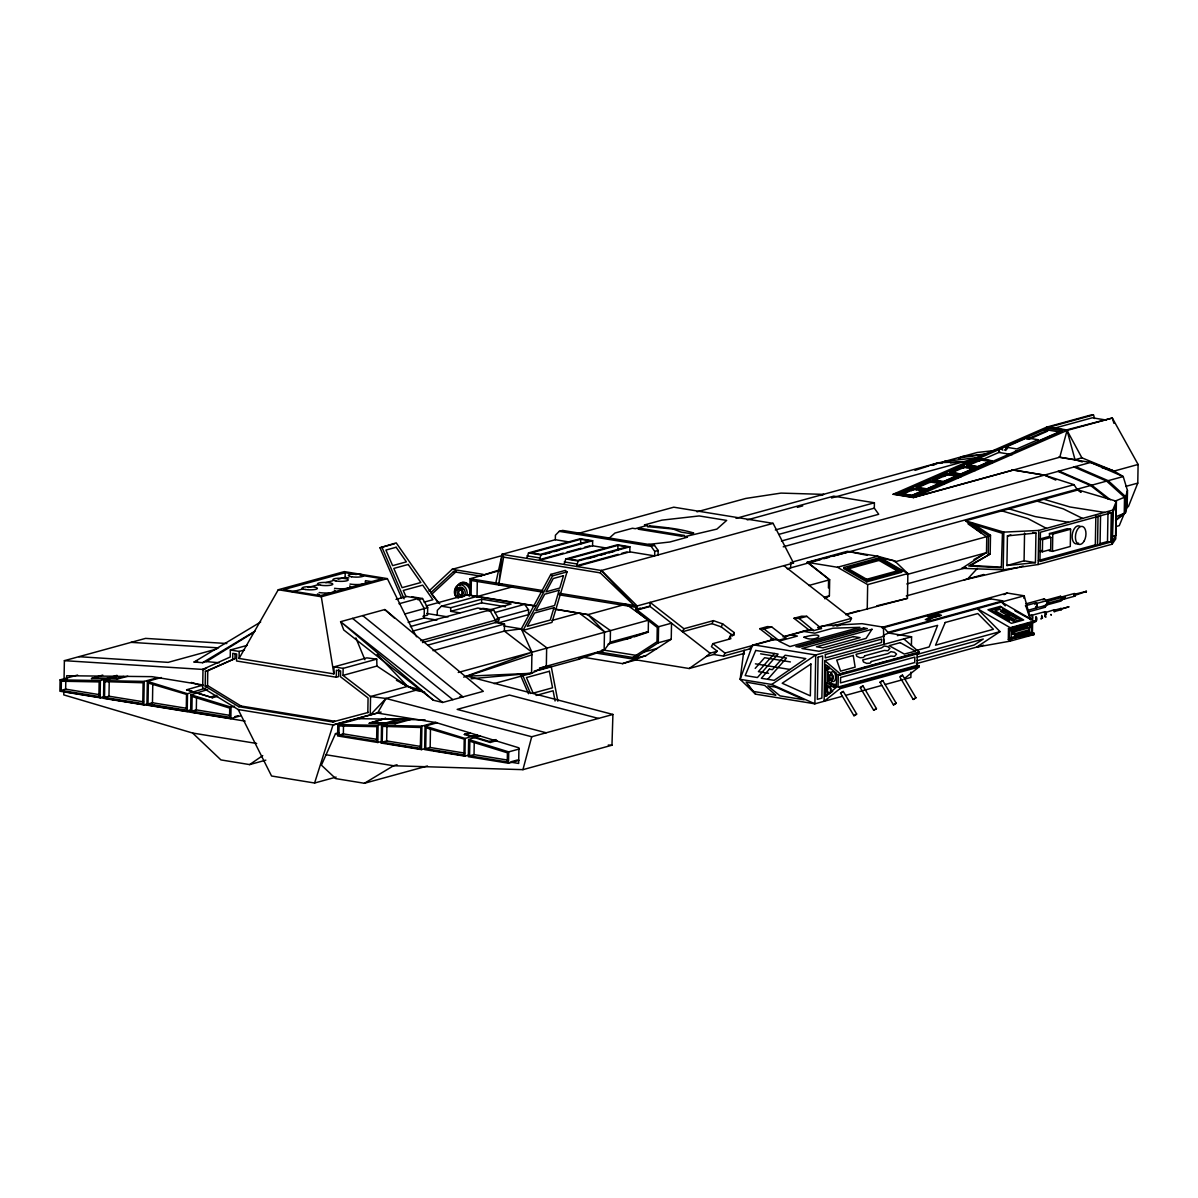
<?xml version="1.0" encoding="UTF-8"?>
<svg xmlns="http://www.w3.org/2000/svg" width="1198" height="1198" viewBox="0 0 1198 1198"><rect width="100%" height="100%" fill="white"/><g stroke="black" fill="none" stroke-linecap="round" stroke-linejoin="round"><path stroke-width="1.5" d="M827.069 691.575L827.129 688.101L829.181 686.544L830.858 688.551L830.813 692.025C828.896 696.592 825.212 688.131 829.076 693.507M827.399 691.501L827.444 688.026L829.181 686.544M828.746 693.582L830.484 692.115L830.543 688.64L828.866 686.634M77.585 675.058L60.095 679.865L59.9 691.216L100.093 697.76L103.597 696.802M61.203 690.377L61.368 681.228L99.149 681.917L98.895 696.502L61.203 690.377L65.65 689.149L99.763 694.705M63.853 691.306L63.779 694.9L192.623 733.041L256.657 743.464M64.033 680.494L64.378 660.667L145.572 638.384L226.811 643.521M65.65 689.149L65.785 681.842M66.624 679.356L66.684 675.732L151.906 676.66L202.702 684.927M100.093 697.76L100.392 680.599L117 675.328M117.015 676.331L103.837 680.659L103.522 698.329L143.805 704.873L147.294 703.915M104.795 681.632L143.131 682.755L142.772 703.645L104.525 697.431L104.795 681.632L107.76 680.808M109.243 680.404L108.973 696.203L143.595 701.833M143.805 704.873L144.209 681.392L158.196 677.559M161.341 677.529L147.354 681.377L146.935 704.858L187.217 711.417L190.707 710.459M147.998 703.975L148.372 683.07L186.529 694.406L186.244 710.189L147.998 703.975L152.46 702.747L186.963 708.362M152.46 702.747L152.79 683.594M154.407 704.694L154.392 705.667L185.061 710.669M187.217 711.417L187.517 693.747L205.951 688.026M207.658 689.554L190.931 694.795L190.632 711.971L230.84 718.515L241.322 715.64M191.875 711.118L192.129 696.517L229.731 708.108L229.567 717.243L191.875 711.118L196.322 709.89L230.42 715.446M196.322 709.89L196.547 697.116M247.327 645.333L230.36 649.99L230.226 657.013L203.001 669.263L202.687 687.802L238.177 709.53L332.999 724.97L381.099 712.076M368.4 712.406L332.625 721.945L238.672 706.655L205.187 686.154L205.442 671.449L235.003 658.571L235.078 654.168M332.625 721.945L334.961 721.301L241.023 706.011L207.524 685.511L207.778 670.805L235.003 658.571M230.84 718.515L231.034 707.149L234.538 706.191M232.667 659.214L232.756 653.344L236.68 653.988L236.56 660.996L336.294 677.244L338.645 676.6L338.764 669.577M424.691 692.189L415.856 690.258L407.62 686.364L376.936 666.058L376.741 659.14L366.813 657.867L334.002 666.867L333.883 673.89L239.076 658.451L239.196 651.442L244.482 649.975M336.294 677.244L336.413 670.221L340.636 670.91L340.531 676.795L368.071 697.955L367.816 712.585M360.523 718.351L337.806 724.595L337.596 735.946L377.804 742.49L381.293 741.532M338.914 735.108L339.064 725.958L376.861 726.632L376.606 741.233L338.914 735.108L343.362 733.88L377.46 739.436M326.051 754.755L393.513 765.747L522.942 769.655L611.968 745.216L612.912 714.457L531.717 736.755L385.966 698.464L370.556 696.532L343.017 675.373L343.137 668.364L376.741 659.14M338.076 579.263L345.129 577.331L345.204 572.704L356.285 574.516M343.362 733.88L343.512 724.73M377.804 742.49L378.104 725.329L399.653 718.695M424.991 748.645L421.501 749.604L381.234 743.045L381.533 725.389L403.277 718.71L403.127 719.459M382.222 742.146L382.506 726.362L386.954 725.134L386.669 740.933L382.222 742.146L420.468 748.376M421.501 749.604L421.906 726.123L435.892 722.289M408.174 622.391L424.152 618.003L424.317 608.644L418.551 598.401L406.691 596.469L396.044 599.389M437.285 722.738L425.05 726.108L424.646 749.589L464.914 756.148L468.403 755.174M411.887 596.784L422.535 598.506L427.686 607.671L427.551 615.068L422.939 616.326M425.709 748.69L426.069 727.8L464.225 739.121L463.955 754.92L425.709 748.69L430.157 747.477L464.659 753.093M430.157 747.477L430.486 728.324M437.225 615.173L437.315 610.351L441.418 606.203L476.579 596.544L535.221 606.053M459.852 612.837L450.658 611.339L450.718 607.715L481.671 599.21L511.097 604.002L487.032 610.621M464.914 756.148L465.213 738.477L476.804 734.629M469.766 595.391L470.05 578.739L499.192 570.742M471.084 595.092L471.338 580.521L542.754 592.141M480.218 735.692L468.643 739.525L468.343 756.702L508.536 763.246L519.034 760.356M469.571 755.833L469.826 741.233L507.428 752.823L507.263 761.973L469.571 755.833L474.034 754.62L508.132 760.161M474.034 754.62L474.243 741.847M477.029 597.083L477.313 580.686M450.658 611.339L481.611 602.834L481.671 599.21M483.228 575.115L499.207 569.993M422.49 642.577L495.388 622.571L495.418 620.22L489.668 609.977L477.807 608.045L410.33 626.569M479.934 609.198L483.004 608.359L493.636 610.082L498.802 619.246L498.772 621.103L495.687 621.942M495.388 622.571L504.523 624.053L504.388 631.076L531.942 652.236L531.568 673.306L494.04 683.609M508.536 763.246L508.731 751.88L519.228 749.005M526.91 558.373L528.498 552.907L580.251 538.711L592.666 540.732L592.576 545.779L539.325 560.394L540.912 554.929L592.666 540.732M494.729 612.567L524.634 604.361L528.558 609.827L528.483 614.634L498.578 622.84M471.099 678.742L531.568 673.306L546.333 666.253L546.662 647.714L521.34 628.86L503.819 626M495.822 582.932L502.082 554.33L555.318 539.714L555.408 535.221L559.226 531.343L562.641 530.414L654.482 545.36L658.151 550.451L658.076 554.944M564.168 564.438L565.741 558.972L617.494 544.776L629.908 546.797L629.819 551.844L576.582 566.459L578.155 560.993L629.908 546.797M580.626 544.326L580.716 539.28L589.895 540.777L540.433 554.36L531.268 552.862L580.716 539.28M555.243 609.093L587.948 614.634L604.466 631.84L604.136 650.379L578.335 659.394L539.235 670.131M539.444 668.14L604.151 650.274L610.246 642.158L610.456 630.597L587.948 614.634L555.213 609.303M617.883 550.391L617.973 545.345L627.138 546.842L577.691 560.424L568.511 558.927L617.973 545.345M594.837 652.85L633.173 659.095L658.301 642.787L658.571 626.734L637.126 610.007L637.186 605.948L601.411 570.503L502.082 554.33L498.937 583.441L503.624 557.13L502.082 554.33M625.326 639.388L648.253 631.72L648.447 620.16L627.438 605.26M730.151 636.138L730.84 638.714L712.87 643.655L711.447 646.665L717.273 651.218L710.04 653.195L650.065 606.458L650.14 602.384L683.923 628.725L713.394 620.639L722.664 623.888L734.104 632.529L734.134 635.06L730.151 636.138L728.728 639.148M559.226 531.343L651.068 546.303L654.737 551.394L654.662 555.887L629.819 551.844M582.123 657.058L622.526 663.632L646.126 655.531L671.239 639.238L671.524 623.17L658.571 626.734M744.228 654.093L744.287 650.439M790.665 567.852L790.74 563.794M911.423 645.527L911.573 636.782L824.823 660.607L824.119 701.279L839.933 688.685L918.926 667.001L918.941 665.654L917.054 665.339L838.061 687.038L838.286 674.684L849.053 671.719M825.362 696.263L825.916 664.77L836.608 673.351L836.369 687.323L825.362 696.263L832.715 691.291M826.291 685.72L826.32 683.534L827.429 683.219L835.365 684.507L835.32 686.709L834.212 687.008L826.291 685.72L827.399 685.406L827.219 695.753M828.432 587.963L828.582 579.038L807.123 562.326L847.33 551.29L877.715 556.231L894.636 560.904L907.874 573.572L907.44 598.356L845.638 614.664M827.429 683.219L827.728 665.983M824.808 598.79L829.39 595.81L829.675 579.757L807.826 562.431L849.472 551.709M834.212 687.008L834.257 684.822L835.365 684.507M839.933 688.685L839.948 687.338L918.941 665.654M838.286 674.684L840.172 674.983L840.187 673.8L824.823 660.607M867.232 609.393L867.666 584.609L837.507 567.268L807.123 562.326M781.425 541.002L878.718 514.286L874.315 508.162L874.405 502.771L833.748 496.152L747.253 519.887M818.069 627.198L823.116 625.805L862.051 623.679L883.405 627.153L883.989 644.359L883.555 638.938M910.959 672.093L910.854 677.454L904.655 679.161M917.054 665.339L917.279 653M903.816 638.908L919.18 652.116L919.165 653.299L840.172 674.983M962.997 461.889L980.997 456.648M988.245 554.569L988.575 535.835L969.631 523.182L1002.441 533.29L1001.348 567.807L968.733 565.98L990.177 554.03L990.506 535.296L971.578 522.642M1003.19 569.784L1003.849 532.122L965.528 520.816L1078.08 489.922L1116.401 501.228L1115.757 538.89L1112.163 544.192L1038.157 564.513L1003.19 569.784L961.964 568.331L983.618 554.285M1032.706 532.496L1035.956 533.02L1035.431 562.656L1006.919 565.516L1007.428 535.88L1010.857 534.937M1008.491 628.665L1034.293 622.316L1034.323 621.058L1010.184 627.692L977.358 608.659L1000.045 631.631L976.684 647.1L1009.959 641.17L1034.084 634.551L1034.114 633.278L1008.312 639.627L1008.491 628.665L1013.673 627.243M1009.959 641.17L1009.974 639.912M1010.169 628.935L1010.184 627.692M1011.112 637.591L1011.217 631.301L1027.495 626.824M1014.496 629.684L1014.407 635.225L1029.471 631.076L1029.591 624.158M1006.919 565.516L1024.08 560.799L1024.56 533.02M1028.633 632.769L1028.693 629.938L1012.22 634.446L1012.265 632.409L1030.609 627.378L1030.654 624.937L1009.345 630.792M1008.312 639.627L1032.436 633.008L1032.631 622.032L1034.293 622.316M1038.157 564.513L1038.756 530.444L1112.762 510.123L1116.401 501.228M1042.38 551.784L1042.589 539.699L1050.871 537.423L1050.661 549.508L1042.38 551.784L1039.085 551.245L1042.41 550.346M1049.418 537.018L1049.478 533.574L1067.298 528.677L1070.593 529.216L1070.278 546.468L1052.473 551.365L1049.178 550.825M1052.473 551.365L1052.772 534.098L1070.593 529.216M1038.411 560.514L1095.331 544.88L1095.856 515.589M1095.331 544.88L1097.533 545.24L1098.042 515.949M1100.558 515.26L1100.049 544.551L1097.533 545.24M1099.465 543.757L1107.491 541.541L1107.97 514.092M1111.28 512.789L1040.433 532.241L1039.924 561.533L1110.771 542.08L1111.28 512.789L1108 512.265M1112.163 544.192L1112.762 510.123M1115.593 535.566L1116.117 505.766L1112.897 512.04L1112.388 541.84L1115.593 535.566L1112.133 536.509M1126.854 504.538L1127.078 491.704M1115.548 520.726L1125.446 512.819L1127.168 506.529L1127.453 490.476L1123.215 476.549L1114.065 471.069L1081.884 457.816L1075.04 459.703L1059.781 457.217L913.445 497.589L893.109 494.28L1046.723 427.132L1091.977 414.718L1093.504 414.957L1094.583 418.521M1124.787 507.667L1128.381 506.679L1137.771 483.108L1138.1 464.465L1112.313 418.027L1066.609 429.902L1049.328 427.087L1093.504 414.957M1046.618 603.073L1046.483 605.589L1044.985 607.326L1028.812 611.759M1051.05 614.484L1051.305 615.233L1050.856 614.529M1073.842 594.702L1075.04 593.699L1074.995 596.095L1060.739 600.033M743.883 650.394L740.154 679.326L755.519 694.151L814.88 703.81L842.074 696.352M1023.856 598.266L1024.215 595.795L1007.189 593.025L882.222 627.333M1044.431 612.867C1045.315 609.213 1047.95 615.158 1045.18 615.053M1060.889 608.988L1069.05 606.772L1060.919 609.198M833.209 677.993C831.367 683.968 827.399 673.426 832.071 674.145M1034.892 604.496L1035.596 603.043L1037.049 603.283L1036.974 607.745L1027.809 610.366M1064.228 597.263L1065.217 597.188L1064.588 598.476M522.942 769.655L531.717 736.755M1059.781 457.217L1067.059 430.441L1112.313 418.027L1113.93 423.313M1127.453 490.476L1125.716 496.766L1125.446 512.819L1116.117 516.652M1125.791 498.083L1127.333 492.483L1127.108 505.212L1125.566 510.812M648.447 620.16L531.942 652.236L521.34 628.86L550.84 574.366L565.291 570.398L567.013 571.895L551.964 622.421L523.062 630.358L521.34 628.86L504.388 631.076L433.002 650.664M844.081 567.448L843.721 568.571L866.783 581.839L901.66 572.27L902.019 571.132L878.943 557.864L844.081 567.448L867.142 580.701L902.019 571.132M866.693 579.278L847.271 568.107L879.392 559.286L898.829 570.473L866.693 579.278L866.334 580.416L871.695 578.948M866.783 581.839L867.142 580.701M878.583 559.002L878.943 557.864M850.146 571.102L846.911 569.245L879.033 560.424L879.392 559.286M238.177 709.53L271.557 776.005L314.595 783.013L332.999 724.97L379.437 712.451M1123.889 514.496L1119.276 525.637L1115.937 526.551M1125.192 511.306L1127.168 506.529M1032.092 618.482L1032.032 615.997M1044.821 612.762L1054.225 609.752L1055.049 610.606A1.692 1.348 74.6 0 1 1055.004 611.474L1053.985 611.684M1054.704 611.354L1054.15 610.411M339.094 732.652L335.5 733.64L321.408 765.148L335.725 778.61L364.417 783.282L427.446 765.986M683.923 628.725L682.501 631.735L711.971 623.649L721.241 626.898L732.682 635.539L734.104 632.529M711.971 623.649L713.394 620.639M721.241 626.898L722.664 623.888M634.326 659.589L689.179 668.514L706.401 656.459L713.649 654.482L723.532 656.085L724.955 653.075L775.301 639.253M783.911 565.666L851.479 618.333L850.056 621.343L832.939 626.045M1059.586 597.233C1061.398 594.073 1063.51 600.138 1061.069 601.037L1046.378 605.08M1074.381 594.358L1074.696 595.436L1086.466 591.408L1074.546 594.238L1074.696 595.436M503.624 557.13L600.228 572.854L601.411 570.503L773.099 523.361L793.495 563.03L637.186 605.948L559.226 593.25M843.287 691.501L840.532 693.118L843.257 691.426L856.66 714.023L855.222 715.266L853.934 715.7L840.532 693.118M853.934 715.7L856.66 714.023M882.791 680.659L880.036 682.276L882.761 680.584L896.164 703.181L895.086 704.214L893.438 704.858L880.036 682.276M873.686 710.279L876.412 708.602L873.686 710.279L860.284 687.697L861.362 686.664L863.009 686.005L876.412 708.602M915.931 697.835L913.175 699.437L899.773 676.855L900.851 675.822L902.513 675.163L915.916 697.745L913.175 699.437M523.062 630.358L552.563 575.864L567.013 571.895M239.076 658.451L278.265 589.745L344.305 571.611L387.358 578.619L413.415 631.436M419.225 689.329L385.966 698.464L377.52 713.065L436.386 722.649L518.929 747.837L518.659 763.455L511.291 762.257M1044.641 430.127L1046.723 427.132L1067.059 430.441L1081.884 457.816M1030.265 615.308C1032.526 612.837 1034.009 618.767 1031.807 619.785M1061.024 608.404L1061.158 609.707L1061.024 608.404L1054.315 610.246M830.738 672.692C836.578 667.481 837.612 685.226 831.202 680.838M1042.784 599.854L1044.506 598.88L1046.558 601.336M1046.812 600.917C1054.3 603.178 1037.633 608.869 1035.746 606.877M1035.671 620.849L1035.731 617.359M1086.077 591.063L1086.242 592.261M755.204 668.379L764.594 657.732L790.395 661.925M774.387 653.479L758.379 671.644L768.562 673.291M767.738 679.311L786.502 658.031L760.595 653.823M967.445 579.158L977.373 568.406M1044.222 429.827L1046.723 427.132M385.966 698.464L370.242 715.056L370.556 696.532L407.62 686.364L421.531 690.153M428.974 591.003L452.14 569.32L501.812 555.677M430.561 592.89L453.443 571.701L455.929 571.012M455.839 571.925L431.609 594.358L439.816 603.837M706.401 656.459L710.04 653.195M713.649 654.482L717.273 651.218M609.363 538.007L614.948 533.05L632.454 528.243L635.314 528.707L647.279 525.413L644.419 524.949L661.94 520.142L699.168 515.934L726.662 520.411L716.898 529.097L684.567 536.719L687.427 537.183L669.907 541.99L648.627 544.401M1116.401 519.228L1124.248 513.313L1124.518 497.26L1106.623 481.117L1073.977 466.995M904.55 678.442L918.926 667.001M1061.158 609.707L1054.54 611.519M127.782 676.226L117.509 679.041L91.512 678.562L102.758 675.073M369.209 723.293L385.591 718.381L369.209 723.293L395.205 723.772L410.615 719.534L409.611 718.875M384.423 719.114L409.791 718.83L394.397 723.053L370.182 722.619M192.623 733.041L220.941 759.921L249.633 764.594L262.736 755.594M771.707 684.462L814.88 703.81L815.733 654.977L752.644 644.704L740.154 679.326L771.707 684.462L815.733 654.977L884.139 636.183M901.435 676.196L902.513 675.163M597.877 651.772L632.799 657.462L656.998 641.754L657.253 627.482L635.794 610.755L635.853 607.296L559.196 594.822M260.685 622.002L194.076 662.015L202.537 662.689L206.55 661.581L253.691 632.349M364.417 783.282L393.513 765.747L397.062 764.758M202.537 662.689L255.024 631.151M958.939 458.505L962.129 456.618L987.047 453.832M990.177 554.03L970.665 565.456L1001.468 567.163M1036.525 607.191L1036.824 603.912M1047.366 603.193L1047.681 601.426M1064.872 598.521L1047.636 603.238M1045.225 615.592L1045.03 616.296M1041.586 618.557L1041.616 616.072M578.335 659.394L583.126 656.804M973.959 559.496L986.493 552.727L986.763 536.899L968.044 523.885M212.51 697.73L186.633 689.763L212.51 697.73L217.647 696.323M497.05 740.574L490.207 742.461L464.345 734.494L470.305 732.637M401.615 598.027L379.991 547.771L396.209 542.874L438.094 602.669M549.433 667.331L551.2 666.402L557.864 701.189M1003.954 594.657L1007.189 593.025M994.969 450.493L977.164 452.485L930.726 465.288L938.843 462.668L963.012 461.874L831.547 497.979M941.254 462.952L944.533 461.455L977.688 457.561M940.715 463.401L945.641 461.14M958.535 457.98L987.272 454.057M462.129 596.933L466.995 594.732L535.027 605.799M1047.486 428.375L897.601 493.905L912.681 496.361L1062.566 430.831L1047.486 428.375L1047.606 431.13L1028.872 439.322M1005.871 450.553L1005.736 447.139L1026.896 437.884L1038.007 439.696L1038.067 441.134L1059.212 431.879L1048.1 430.067L1026.956 439.322L1026.896 437.884M916.32 487.107L930.262 481.012L941.269 482.809L927.312 488.904L916.32 487.107L916.425 489.697M933.257 482.33L933.152 479.754L947.094 473.659L958.101 475.456L958.205 478.032M950.089 474.977L949.984 472.401L963.926 466.307L974.932 468.089L975.037 470.664M966.921 467.624L966.816 465.034L980.773 458.939L991.764 460.736L991.869 463.312M901.869 493.711L913.565 488.589L923.658 490.237L911.948 495.343L901.869 493.711L901.899 494.549M935.533 485.894L940.49 482.869L930.397 481.237L917.099 487.047L917.129 487.9L927.222 489.533L932.209 487.361M957.352 476.355L957.322 475.516L947.229 473.869L933.931 479.694L933.961 480.533L944.054 482.18L950.703 479.275M960.886 474.812L950.793 473.18L950.763 472.326L964.061 466.516L974.154 468.163L970.859 470.455M990.986 460.796L977.688 466.621L977.718 467.46L967.625 465.812L967.595 464.974L980.892 459.163L990.986 460.796L991.031 461.649L980.937 460.002L969.287 465.094M903.577 493.816L913.595 489.428L927.417 491.479M917.129 487.9L930.427 482.075L944.249 484.127M933.961 480.533L947.274 474.722L957.427 476.175M952.455 472.446L964.105 467.355L974.184 469.002M911.334 490.686L916.44 488.455M930.067 482.509L933.706 480.922M943.695 476.549L950.838 473.42M962.833 468.178L967.984 465.932M979.47 460.916L999.911 451.975M1004.164 450.119L1007.503 448.651M1038.007 439.696L1016.847 448.936L1005.736 447.139M940.49 482.869L927.192 488.694L927.222 489.533M957.322 475.516L944.024 481.326L944.054 482.18M950.763 472.326L960.856 473.974L974.154 468.163M958.101 475.456L944.144 481.551L933.152 479.754M974.932 468.089L960.991 474.183L949.984 472.401M966.816 465.034L977.823 466.831L991.764 460.736M913.655 495.463L923.688 491.075M962.548 474.094L967.535 471.907M979.38 466.741L989.353 462.368M913.445 497.589L1067.059 430.441L1075.025 459.703L1082.258 461.919M883.27 635.329L888.542 633.038L1024.215 595.795L1030.609 619.591M1114.784 501.258L1125.716 496.766L1108.195 480.683L1075.534 466.561M463.701 677.125L531.942 652.236L458.265 672.452M820.615 495.493L823.67 494.37L781.006 493.097L745.755 498.443L697.011 511.831M539.504 668.634L546.333 666.253M634.356 636.797L648.462 632.08M612.912 714.457L467.16 676.181L531.897 654.827M914.973 470.365L928.989 465.842M379.991 547.771L394.441 543.802M345.204 572.704L283.492 589.656L320.42 595.661L382.117 578.724L359.969 575.115M292.237 591.857L302.809 588.952M308.096 587.499L318.683 584.594M325.736 582.647L332.789 580.716M278.265 589.745L321.304 596.754L387.358 578.619M576.717 533.844L673.77 507.188L773.099 523.361M91.512 678.562L98.356 676.69M545.3 554.03L550.601 552.577M554.135 551.604L559.436 550.152M540.343 559.406L563.315 553.102M566.849 552.128L580.97 548.25M584.504 547.276L589.805 545.824M216.823 648.987L168.139 662.359L78.843 656.699M92.486 677.888L116.7 678.323L123.544 676.451M399.009 603.762L418.551 598.401M417.907 599.779L422.535 598.506M197.46 661.086L194.076 662.015L197.505 661.581M384.828 609.542L340.591 621.687L343.736 629.968L433.391 700.231L442.706 702.462L483.303 691.321L384.828 609.542L394.606 618.228M1054.659 428.12L1092.291 417.788L1106.113 420.034M424.092 602.145L432.912 599.719L422.684 585.133L403.292 590.449L405.972 596.679M587.859 558.642L596.679 556.216M600.213 555.243L605.514 553.79M609.048 552.817L614.349 551.365M736.006 518.36L938.843 462.668M498.922 584.998L501.917 584.175M426.203 605.933L466.995 594.732L477.029 596.574L513.313 586.616M577.601 565.471L618.228 554.315M621.762 553.341L627.048 551.889M203.001 669.263L206.595 668.274M404.774 614.005L427.686 607.671M651.068 546.303L654.482 545.36M104.525 697.431L109.078 696.218M797.344 507.368L802.735 505.885M205.442 671.449L207.778 670.805M654.737 551.394L658.151 550.451M899.518 492.722L894.187 494.19L913.595 497.35L1013.074 470.035M893.109 494.28L896.688 493.306M186.633 689.763L202.881 685.091M205.187 686.154L207.524 685.511M775.316 529.965L874.405 502.771M489.668 609.977L413.31 630.942L416.604 636.797M489.024 611.354L493.636 610.082M778.82 534.383L874.315 508.162M211.552 696.742L216.688 695.319M496.9 618.512L528.558 609.827M420.842 640.69L498.802 619.246M783.222 546.812L1090.569 462.443L1114.065 471.069L1138.1 464.465M186.858 710.953L190.257 710.025M427.821 645.108L504.523 624.053M343.017 675.373L376.936 666.058M551.949 620.459L579.143 612.987L604.466 631.84M238.672 706.655L241.023 706.011M587.948 614.634L625.94 604.196M792.207 562.042L1074.007 484.681L1077.017 489.233L1080.776 492.168M234.823 716.629L238.117 715.715M635.824 609.348L640.331 608.12M637.126 609.572L650.08 606.008M637.126 610.007L650.065 606.458M787.251 568.795L808.216 563.03M809.968 562.551L820.45 559.676M823.954 558.717L829.196 557.28M832.685 556.321L1123.215 476.549L1090.569 462.443L1058.688 457.142M1125.761 486.403L1137.771 483.108M837.507 567.268L877.715 556.231L907.874 573.572L867.666 584.609M848.948 567.133L854.174 565.696M988.575 535.835L990.506 535.296M808.77 585.493L829.675 579.757M988.635 536.12L894.996 561.817L894.517 560.874M610.246 642.158L648.253 631.72M608.06 644.12L631.136 637.785M534.203 671.075L549.493 666.867M875.259 577.96L880.62 576.493M658.301 642.787L671.239 639.238M824.164 597.248L829.39 595.81M907.006 574.501L986.373 552.712M644.12 651.982L657.073 648.432M632.799 657.462L635.809 656.624M961.964 568.331L965.543 567.358M249.633 764.594L265.836 760.146M633.173 659.095L646.126 655.531M906.856 583.95L966.082 567.687M622.526 663.632L636.917 659.679M731.094 634.341L732.682 635.539M808.71 629.759L793.989 618.288L801.672 616.191L806.808 616.341L821.469 628.486L813.801 630.597L808.71 629.759L782.983 636.827M749.469 648.627L753.677 644.868L773.519 639.418L759.757 628.695L767.439 626.584L771.707 626.928L786.277 638.145L778.61 640.256L770.688 638.968M793.989 618.288L799.126 618.453L806.808 616.341M759.757 628.695L764.039 629.04L771.707 626.928M536.045 695.454L553.117 690.767L555.063 700.995M906.257 595.96L983.828 574.471M847.121 613.975L859.37 610.606M1019.648 566.983L1023.197 566.01M381.234 743.045L384.723 742.086M784.271 636.797L811.166 629.399M818.339 627.438L851.479 618.333M723.532 656.085L749.783 648.867M836.803 626.12L840.247 625.176M689.179 668.514L744.467 653.329M464.345 734.494L469.481 733.086M314.595 783.013L336.144 777.098M882.237 628.066L934.44 613.735L936.701 614.14L927.492 616.671L930.547 617.165L940.071 615.502L925.29 619.561L931.116 620.504L888.422 632.23M465.168 734.045L489.263 741.457L496.107 739.585M1001.842 607.311L991.21 610.216L1009.495 620.819M1025.907 603.852L1043.877 598.925M1025.383 605.754L1035.956 602.849M1045.749 600.273L1060.44 596.245M1037.648 603.163L1047.292 600.527M1060.574 597.263L1074.441 593.459M1047.396 601.381L1064.618 596.649M1012.759 613.631L1005.287 615.682L1014.796 621.193L1020.621 619.606L1002.591 609.153M1032.826 615.023L1045.105 611.654M510.872 761.808L517.461 759.996M915.212 650.769L929.139 646.95L937.615 625.371L897.392 635.659M840.187 673.8L919.18 652.116M861.617 668.274L867.008 666.792M870.602 665.803L875.978 664.336M879.572 663.348L888.557 660.877M892.136 659.888L897.527 658.421M901.121 657.432L915.482 653.494M1017.117 626.299L1022.283 624.877M1025.728 623.933L1030.909 622.511M916.56 654.542L1000.045 631.631M917.174 657.178L983.273 639.028L974.318 644.958L917.144 660.652M916.29 663.677L983.573 645.213M845.653 695.364L881.563 685.496M885.157 684.522L903.112 679.58M876.846 605.814L907.44 598.356M964.33 579.832L1017.881 567.478M1045.195 612.238L1046.019 613.077A1.692 1.348 74.6 0 1 1045.974 613.96L1045.255 614.469M860.404 687.712L863.009 686.005M1025.323 636.108L1034.084 634.551M930.951 465.168L934.65 464.764M950.478 462.997L963.012 461.589L966.621 462.188M1007.428 535.88L1035.956 533.02M1074.801 596.215L1074.052 595.72M1047.756 604.106L1046.767 603.478M1036.614 607.94L1035.521 607.506M1044.985 607.326L1043.159 606.592M1045.225 614.918L1045.899 617.18L1044.686 616.416M1003.849 532.122L1038.756 530.444M467.16 676.181L531.568 673.306M459.583 696.877L462.997 696.892L362.709 615.607M60.095 679.865L100.392 680.599M103.837 680.659L144.209 681.392M359.4 718.665L403.322 719.414M406.781 719.519L425.125 719.863M337.806 724.595L378.104 725.329M381.533 725.389L421.906 726.123M382.506 726.362L420.842 727.486L420.288 749.005L387.823 743.718M608.255 745.066L611.968 745.216M419.555 690.467L415.856 690.258L396.418 680.329M131.121 642.353L218.56 647.878M64.378 660.667L204.693 669.547M206.55 661.581L219.159 662.779M1104.451 512.415L1070.054 506.994L1043.952 499.296M1012.235 454.626L998.832 452.44A3.175 1.782 -80.8 0 1 1000.3 448.726A3.175 1.782 -80.8 0 1 1002.397 450.089M1011.906 469.841L1044.371 475.127L1074.007 484.681M967.595 464.974L977.688 466.621M972.417 468.508L976.085 469.107M1107.491 541.541L1110.771 542.08M1049.478 533.574L1052.772 534.098M1050.871 537.423L1047.591 536.899L1039.295 539.16L1042.589 539.699M1024.08 560.799L1035.431 562.656M790.41 562.536L793.495 563.03M555.318 539.714L569.514 542.02M592.576 545.779L606.757 548.085M1032.436 633.008L1034.114 633.278M528.498 552.907L540.912 554.929M565.741 558.972L578.155 560.993M526.955 555.842L539.37 557.864M564.213 561.907L576.627 563.929M911.573 636.782L888.542 633.038L883.405 627.153M818.084 627.932L821.469 628.486M452.14 569.32L483.228 574.381M453.443 571.701L481.521 576.268M802.945 631.271L814.775 633.188L832.924 628.216L859.984 627.318L789.946 646.546L778.865 641.155L797.419 636.063L789.916 634.835M470.05 578.739L542.784 590.569M345.129 577.331L348.813 577.93M365.435 580.641L372.818 581.839M481.611 602.834L505.511 606.727M441.418 606.203L450.718 607.715M755.414 663.842L789.961 669.472M426.713 613.451L448.082 616.94M424.152 618.003L436.911 620.085M826.32 683.534L834.257 684.822M838.061 687.038L839.948 687.338M830.573 685.93L835.32 686.709M602.055 649.825L638.819 655.8M230.36 649.99L239.196 651.442M334.002 666.867L343.137 668.364M386.669 740.933L421.292 746.564M335.5 733.64L338.645 734.149M433.886 750.697L464.554 755.683M110.126 699.003L142.592 704.289M66.399 692.025L245.141 721.121M1011.831 469.706L1044.371 475.127L1055.797 480.069M1068.406 522.298L1035.147 516.578L1009.06 508.865M896.164 703.181L893.438 704.858M849.157 551.649L867.487 555.378M881.908 558.313L894.636 560.904M598.461 718.426L509.464 695.05L457.172 709.396L546.168 732.772M1101.696 467.505L1114.065 471.069M1037.154 501.153L1063.255 508.851L1082.558 518.42M1001.798 510.857L1027.899 518.569L1046.378 528.348M425.05 726.108L465.213 738.477M468.643 739.525L508.731 751.88M191.321 682.426L201.713 685.615M147.354 681.377L187.517 693.747M190.931 694.795L231.034 707.149M1060.784 597.248L1061.533 598.401M828.986 667.001L829.63 668.679L828.447 669.053M1059.047 471.084L1091.707 485.205L1110.291 499.701M1057.939 471.398L1090.599 485.519L1107.746 498.892M401.165 683.01L407.62 686.364L377.1 654.422M1014.976 610.845L1030.909 619.546M886.28 563.419L898.575 570.503M879.033 560.424L898.47 571.596M853.38 572.958L863.099 578.559M1034.323 621.058L1001.483 602.025L1005.272 605.859M1000.465 611.354L1014.436 619.456L1017.042 618.752L999.821 609.348L994.984 610.666L1015.095 622.316M764.039 629.04L778.61 640.256M1078.08 489.922L1080.925 492.123M965.528 520.816L981.102 532.96M712.87 643.655L724.955 653.075M442.706 702.462L340.591 621.687L433.391 700.231M352.556 618.393L452.859 699.677M799.126 618.453L813.801 630.597M550.84 574.366L552.563 575.864M394.397 723.053L395.205 723.772M116.7 678.323L117.509 679.041M1041.736 615.383L1042.515 617.988L1040.807 618.947M600.228 572.854L634.116 605.439L601.411 570.503M489.263 741.457L490.207 742.461M748.48 685.496L755.519 694.151M1036.015 616.551C1038.022 618.138 1036.195 624.233 1033.889 620.938M522.418 674.609L530.534 693.477M520.531 675.268L528.468 693.717M381.758 546.842L404.145 598.865M355.851 637.89L364.911 659.754M1025.907 606.218L1030.4 619.636M833.239 676.451C823.91 659.454 828.821 697.311 833.374 676.376M321.304 596.754L333.883 673.89M980.892 459.163L980.937 460.002M977.823 466.831L977.927 469.406M964.061 466.516L964.105 467.355M960.856 473.974L961.081 476.774M947.229 473.869L947.274 474.722M930.397 481.237L930.427 482.075M913.565 488.589L913.595 489.428M459.358 585.433A7.757 6.215 74.6 0 1 467.699 586.136A7.757 6.215 74.6 0 1 469.152 596.23M458.639 597.233A4.418 3.534 74.6 0 1 455.495 590.554A4.418 3.534 74.6 0 1 461.529 590.584A4.418 3.534 74.6 0 1 459.583 597.233M459.673 597.143A5.286 4.238 74.6 0 1 457.771 595.481M457.187 589.116A5.286 4.238 74.6 0 1 463.581 588.637A5.286 4.238 74.6 0 1 463.881 596.484M458.624 598.101A5.286 4.238 74.6 0 1 454.566 590.899A5.286 4.238 74.6 0 1 460.96 588.787A5.286 4.238 74.6 0 1 461.709 597.068M456.318 596.963A7.757 6.215 74.6 0 1 454.731 593.295M454.551 591.288A7.757 6.215 74.6 0 1 461.844 584.924A7.757 6.215 74.6 0 1 466.965 595.286M462.967 592.83A2.471 1.977 74.6 0 1 462.698 589.85M461.44 596.724A4.418 3.534 74.6 0 1 457.007 592.381A4.418 3.534 74.6 0 1 460.661 588.083M461.589 588.383A4.418 3.534 74.6 0 1 462.458 588.952M459.238 584.145A9.18 7.338 74.6 0 1 469.826 585.867M457.337 586.002A9.18 7.338 74.6 0 1 470.305 588.113M1078.619 543.128A9.135 5.136 -80.8 0 1 1072.195 535.147A9.135 5.136 -80.8 0 1 1080.177 526.416M334.272 590.195A10.183 2.096 1 0 1 331.517 592.651A10.183 2.096 1 0 1 319.132 592.531M349.696 585.957A10.183 2.096 1 0 1 346.956 588.413A10.183 2.096 1 0 1 334.556 588.308M365.12 581.734A10.183 2.096 1 0 1 362.38 584.175A10.183 2.096 1 0 1 349.981 584.07M317.425 593.953A10.183 2.096 1 0 1 319.147 596.05M1014.362 452.515A3.175 1.782 -80.8 0 1 1016.548 451.062M810.896 664.006L810.342 695.858L782.189 683.249L810.896 664.006M818.084 657.193L817.35 699.332L821.888 698.09L822.622 655.935L818.084 657.193M825.377 654.527L825.317 657.912L881.533 642.487L881.578 639.103L825.377 654.527M840.607 677.484L840.517 682.905L914.733 662.539L914.823 657.118L840.607 677.484M1009.36 629.699L1009.21 638.1L1031.568 631.96L1031.718 623.559L1009.36 629.699M825.512 668.574C826.096 673.231 827.818 665.863 825.512 668.574M828.926 676.211C830.843 688.985 835.081 668.319 828.926 676.211M864.731 655.845L863.429 657.507L860.044 657.732L856.855 656.339L856.061 654.318L881.458 647.938L884.289 646.021L887.793 646.65L889.904 648.477L887.883 650.739L884.379 650.439L864.731 655.845M871.365 661.491L870.077 663.153L866.678 663.378L863.488 662L862.695 659.963L888.092 653.584L890.923 651.667L894.427 652.296L896.538 654.123L894.517 656.384L891.013 656.1L871.365 661.491M553.94 607.7L550.271 620.04L527.345 626.329L534.548 613.032L553.94 607.7M559.137 590.255L554.599 605.499L535.835 610.651L544.731 594.208L559.137 590.255M563.464 575.714L559.795 588.038L546.018 591.827L553.221 578.529L563.464 575.714M755.743 650.439L745.186 675.552L757.421 677.544L778.101 654.078L755.743 650.439M945.222 622.496L935.548 645.183L993.412 629.294L977.838 613.541L945.222 622.496M871.994 629.279L866.064 638.384L819.073 651.293L801.956 648.507L871.994 629.279M769.356 669.173L761.329 678.278L774.148 680.359L805.775 658.586L785.124 655.216L772.396 669.667L769.356 669.173M803.978 637.186C816.033 643.82 830.184 629.998 803.978 637.186M913.43 488.38L901.091 493.771L912.082 495.568L924.437 490.162L913.43 488.38M853.261 655.456L836.728 660.083L840.592 671.135L855.147 667.136L853.261 655.456M396.149 547.261L385.906 550.077L392.615 565.636L406.377 561.862L396.149 547.261M408.219 564.468L393.813 568.421L402.094 587.664L420.857 582.513L408.219 564.468M640.9 528.423L638.175 529.172L681.707 536.255L684.417 535.506L640.9 528.423M650.14 525.892L647.429 526.626L673.276 529.052L681.078 532.107L690.947 533.709L693.672 532.975C679.386 528.692 665.025 527.375 650.14 525.892M549.373 671.269L526.446 677.574L533.14 693.133L552.548 687.802L549.373 671.269M863.638 627.977L795.891 646.576L799.575 647.175L867.322 628.576L863.638 627.977M853.59 636.602L816.467 646.785L822.951 647.848L860.074 637.65L853.59 636.602M990.641 598.88L936.731 613.676L938.363 613.945L928.914 616.536L938.334 614.859L941.418 615.353L926.473 619.456L931.864 620.339L1002.816 600.857L990.641 598.88M1000.255 606.383L987.991 609.752L1011.412 623.334L1023.676 619.965L1000.255 606.383M900.252 642.652L889.141 645.692L904.34 654.063L915.392 651.188L900.252 642.652M775.66 687.098L767.843 685.9L780.033 695.873L804.143 699.797L775.66 687.098M775.675 695.065L753.018 691.381L746.084 682.081L764.653 685.376L775.675 695.065M458.654 591.468A2.471 1.977 74.6 0 0 461.065 594.822A2.471 1.977 74.6 0 0 462.039 590.928A2.471 1.977 74.6 0 0 458.654 591.468M1084.325 540.702A9.135 5.136 -80.8 0 0 1082.213 526.416A9.135 5.136 -80.8 0 0 1075.564 539.13A9.135 5.136 -80.8 0 0 1084.325 540.702M351.553 576.762A7.682 1.587 1 0 0 363.638 575.819A7.682 1.587 1 0 0 352.781 574.052A7.682 1.587 1 0 0 351.553 576.762M305.28 589.476A7.682 1.587 1 0 0 317.35 588.532A7.682 1.587 1 0 0 306.508 586.765A7.682 1.587 1 0 0 305.28 589.476M320.705 585.238A7.682 1.587 1 0 0 332.774 584.295A7.682 1.587 1 0 0 321.933 582.528A7.682 1.587 1 0 0 320.705 585.238M336.129 581A7.682 1.587 1 0 0 348.199 580.057A7.682 1.587 1 0 0 337.357 578.29A7.682 1.587 1 0 0 336.129 581"/></g></svg>
